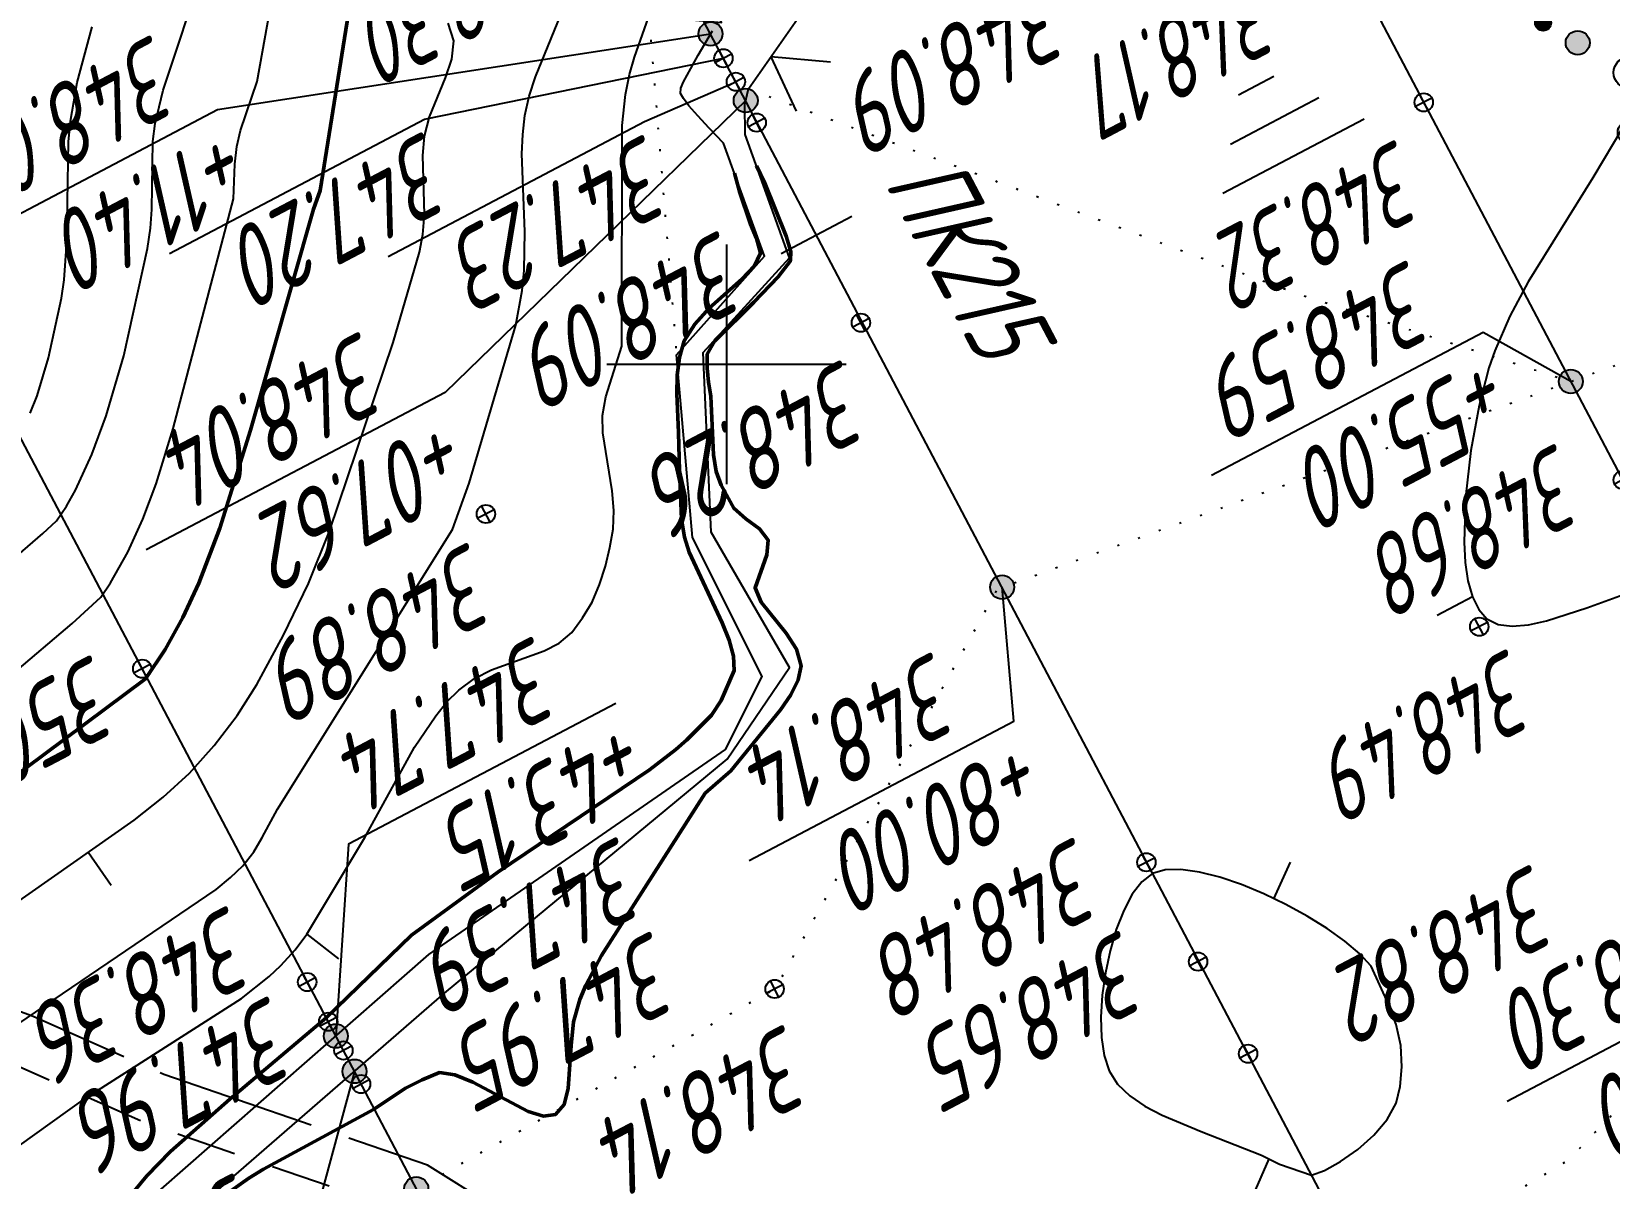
# Model space of a CAD drawing. Extents: x 1516777 to 1518423, y 2190420 to 2191479.
# Drawn here: x 1517165.2 to 1517244.2, y 2190959.2 to 2191016.7 of the extents above; entities that cross this region are included whole.
import ezdxf
from ezdxf.enums import TextEntityAlignment as Align

# ---------------------------------------------------------------- set-up
doc = ezdxf.new("R2010")
doc.units = 0
for name, pattern in [('ИИDash_30_20', [5, 3, -2]), ('ИИDash_80_20', [10, 8, -2]), ('ИИDot', [1, 0, -1])]:
    doc.linetypes.add(name, pattern=pattern)
for name, color, linetype, lineweight in [('ИИ_БОЛОТО_025', 3, 'Continuous', 25), ('ИИ_ГЕОСЕТКА_025', 3, 'Continuous', 25), ('ИИ_ГИДРОГРАФИЯ_025', 3, 'Continuous', 25), ('ИИ_ДОРОГА_025', 7, 'Continuous', 25), ('ИИ_КОНТУР_025', 7, 'ИИDot', 25), ('ИИ_ОТМЕТКА_025', 7, 'Continuous', 25), ('ИИ_ПИКЕТАЖ_025', 7, 'Continuous', 25), ('ИИ_РАЗМЕР_025', 7, 'Continuous', 25), ('ИИ_РЕЛЬЕФ_025', 34, 'Continuous', 25), ('ИИ_РЕЛЬЕФ_050', 34, 'Continuous', 50), ('ИИ_ТРАССА_ТРУБ_025', 7, 'Continuous', 25), ('ИИ_УГОДЬЯ_025', 7, 'Continuous', 25)]:
    doc.layers.add(name, color=color, linetype=linetype, lineweight=lineweight)
doc.styles.add('VNIPISIMPLEXCUR', font='simplex.shx', dxfattribs={"width": 0.8, "oblique": 15})
doc.dimstyles.new('ИИ-2000-м-dm$2', dxfattribs={"dimscale": 2, "dimtxt": 2.5, "dimasz": 2.5, "dimexe": 1.25, "dimexo": 0, "dimgap": 1, "dimtad": 2, "dimtoh": 1, "dimzin": 1, "dimdsep": 46, "dimtxsty": 'VNIPISIMPLEXCUR', "dimcen": 2.5, "dimaunit": 1, "dimazin": 0, "dimtfac": 1, "dimtmove": 1, "dimatfit": 2, "dimfxl": 1, "dimarcsym": 0})

# ---------------------------------------------------------------- blocks, each defined once
blk = doc.blocks.new('ИИ15001')
at = {"color": 0, "linetype": 'Continuous', "lineweight": 25}
blk.add_lwpolyline([(0, 1), (0, -1)], dxfattribs=at)
at = {"color": 0, "linetype": 'Continuous', "lineweight": 25, "style": 'VNIPISIMPLEXCUR', "oblique": 15, "width": 0.8}
blk.add_attdef('STATIONING', text='', height=2, dxfattribs=at).set_placement((0, 2), align=Align.CENTER)
at = {"color": 7, "linetype": 'Continuous', "lineweight": 25, "style": 'VNIPISIMPLEXCUR', "oblique": 15, "width": 0.8}
blk.add_attdef('HEIGHT', text='', height=2, dxfattribs=at).set_placement((0, -2), align=Align.TOP_CENTER)
blk = doc.blocks.new('PICKET')
at = {"color": 0, "linetype": 'Continuous', "lineweight": 25}
for p, q in [((-0.23, 0), (0.23, 0)), ((0, 0.23), (0, -0.23))]:
    blk.add_line(p, q, dxfattribs=at)
blk.add_circle((0, 0), 0.23, dxfattribs=at)
at = {"color": 0, "linetype": 'Continuous', "style": 'VNIPISIMPLEXCUR', "oblique": 15, "width": 0.8}
blk.add_attdef('OTMETKA', (1.25, 0.3), '', height=2, dxfattribs=at)
at = {"color": 8, "linetype": 'Continuous', "style": 'VNIPISIMPLEXCUR', "oblique": 15, "width": 0.8, "flags": 1}
blk.add_attdef('NOMER', (1.25, -2.7), '', height=2, dxfattribs=at)
blk = doc.blocks.new('ИИ15002')
at = {"linetype": 'Continuous', "lineweight": 25}
h = blk.add_hatch(color=0, dxfattribs=at)
edge = h.paths.add_edge_path()
edge.add_arc((0, 0), 0.3, 0, 360)
at = {"color": 0, "linetype": 'Continuous', "lineweight": 25}
blk.add_circle((0, 0), 0.3, dxfattribs=at)
at = {"color": 0, "linetype": 'Continuous', "style": 'VNIPISIMPLEXCUR', "oblique": 15, "width": 0.8}
blk.add_attdef('STATIONING', (1, 1.3), '', height=2, rotation=90, dxfattribs=at)
at = {"color": 7, "linetype": 'Continuous', "style": 'VNIPISIMPLEXCUR', "oblique": 15, "width": 0.8}
blk.add_attdef('HEIGHT', text='', height=2, dxfattribs=at).set_placement((0, -1.3), align=Align.TOP_CENTER)
blk = doc.blocks.new('ИИ05468')
at = {"color": 0, "linetype": 'Continuous', "lineweight": 25}
for points in [[(-2, 1), (2, 1)], [(-1.25, 0), (1.25, 0)], [(-0.5, -1), (0.5, -1)]]:
    blk.add_lwpolyline(points, dxfattribs=at)
blk = doc.blocks.new('ИИ053952')
at = {"linetype": 'Continuous', "lineweight": 25}
h = blk.add_hatch(color=0, dxfattribs=at)
edge = h.paths.add_edge_path()
edge.add_arc((-1.309, 2.13), 0.2, 0, 360)
h = blk.add_hatch(color=0, dxfattribs=at)
edge = h.paths.add_edge_path()
edge.add_arc((-0.785, 1.278), 0.3, 0, 360)
h = blk.add_hatch(color=0, dxfattribs=at)
edge = h.paths.add_edge_path()
edge.add_arc((1.499, 0.041), 0.3, 0, 360)
h = blk.add_hatch(color=0, dxfattribs=at)
edge = h.paths.add_edge_path()
edge.add_arc((2.499, 0.068), 0.2, 0, 360)
h = blk.add_hatch(color=0, dxfattribs=at)
edge = h.paths.add_edge_path()
edge.add_arc((-0.714, -1.319), 0.3, 0, 360)
h = blk.add_hatch(color=0, dxfattribs=at)
edge = h.paths.add_edge_path()
edge.add_arc((-1.19, -2.198), 0.2, 0, 360)
at = {"color": 0, "linetype": 'Continuous', "lineweight": 25}
for centre, radius in [((-1.309, 2.13), 0.2), ((-0.785, 1.278), 0.3), ((0, 0), 0.4), ((1.499, 0.041), 0.3), ((2.499, 0.068), 0.2), ((-0.714, -1.319), 0.3), ((-1.19, -2.198), 0.2)]:
    blk.add_circle(centre, radius, dxfattribs=at)
blk = doc.blocks.new('ИИ053296')
at = {"color": 0, "linetype": 'Continuous', "lineweight": 25}
blk.add_lwpolyline([(0, 0), (1, 0)], dxfattribs=at)
blk = doc.blocks.new('ИИ05012')
at = {"color": 0, "linetype": 'Continuous', "lineweight": 25, "flags": 128}
for points in [[(0, 3), (0, -3)], [(-3, 0), (3, 0)]]:
    blk.add_lwpolyline(points, dxfattribs=at)
blk = doc.blocks.new('*D37')
at = {"layer": 'Defpoints', "color": 0, "transparency": 16777216}
for p in [(1516997.989, 2191462.819), (1518374.713, 2191103.607), (1517445.628, 2190623.901), (1517459.226, 2190587.383), (1517312.459, 2190543.969)]:
    blk.add_point(p, dxfattribs=at)
at = {"layer": 'ИИ_РАЗМЕР_025', "color": 0, "lineweight": -2, "transparency": 16777216}
for p, q in [((1517451.907, 2190631.64), (1517459.402, 2190635.588)), ((1517448.197, 2190623.461), (1517451.907, 2190631.64))]:
    blk.add_line(p, q, dxfattribs=at)
blk.add_arc((1517445.242, 2190613.925), 9.984, 50.89386, 94.67139, dxfattribs=at)
at = {"layer": 'ИИ_РАЗМЕР_025', "color": 0, "transparency": 16777216}
for points in [[(1517444.615, 2190623.235), (1517444.243, 2190624.515), (1517440.588, 2190622.757)], [(1517452.055, 2190622.094), (1517451.024, 2190621.249), (1517454.075, 2190618.578)]]:
    blk.add_solid(points, dxfattribs=at)
at = {"layer": 'ИИ_РАЗМЕР_025', "color": 0, "transparency": 16777216, "insert": (1517457.495, 2190631.193), "char_height": 4, "attachment_point": 5, "rotation": 207.78205, "style": 'VNIPISIMPLEXCUR'}
blk.add_mtext('90%%d', dxfattribs=at)
blk = doc.blocks.new('*D41')
at = {"layer": 'Defpoints', "color": 0, "transparency": 16777216}
for p in [(1516997.989, 2191462.819), (1517637.12, 2190760.28), (1517426.977, 2190659.787), (1517400.06, 2190635.39), (1517459.226, 2190587.383)]:
    blk.add_point(p, dxfattribs=at)
at = {"layer": 'ИИ_РАЗМЕР_025', "color": 0, "lineweight": -2, "transparency": 16777216}
for p, q in [((1517435.445, 2190666.614), (1517442.939, 2190670.562)), ((1517429.663, 2190659.327), (1517435.445, 2190666.614))]:
    blk.add_line(p, q, dxfattribs=at)
blk.add_arc((1517426.573, 2190649.358), 10.437, 49.87738, 95.68737, dxfattribs=at)
at = {"layer": 'ИИ_РАЗМЕР_025', "color": 0, "transparency": 16777216}
for points in [[(1517425.731, 2190659.105), (1517425.347, 2190660.382), (1517421.709, 2190658.592)], [(1517433.819, 2190657.757), (1517432.78, 2190656.921), (1517435.807, 2190654.223)]]:
    blk.add_solid(points, dxfattribs=at)
at = {"layer": 'ИИ_РАЗМЕР_025', "color": 0, "transparency": 16777216, "insert": (1517441.033, 2190666.167), "char_height": 4, "attachment_point": 5, "rotation": 207.78205, "style": 'VNIPISIMPLEXCUR'}
blk.add_mtext('90%%d', dxfattribs=at)
blk = doc.blocks.new('*D60')
at = {"layer": 'Defpoints', "color": 0, "transparency": 16777216}
for p in [(1516865.23, 2191392.859), (1517280.222, 2190589.822), (1517301.19, 2190586.89), (1517251.66, 2190560.75), (1517312.459, 2190543.969)]:
    blk.add_point(p, dxfattribs=at)
at = {"layer": 'ИИ_РАЗМЕР_025', "color": 0, "lineweight": -2, "transparency": 16777216}
for p, q in [((1517270.29, 2190593.091), (1517259.155, 2190587.224)), ((1517278.662, 2190586.431), (1517270.29, 2190593.091))]:
    blk.add_line(p, q, dxfattribs=at)
blk.add_arc((1517292.315, 2190582.206), 14.291, 133.87156, 191.73384, dxfattribs=at)
at = {"layer": 'ИИ_РАЗМЕР_025', "color": 0, "transparency": 16777216}
for points in [[(1517282.02, 2190593.049), (1517282.8, 2190591.968), (1517285.653, 2190594.85)], [(1517278.949, 2190579.525), (1517277.695, 2190579.074), (1517279.676, 2190575.536)]]:
    blk.add_solid(points, dxfattribs=at)
at = {"layer": 'ИИ_РАЗМЕР_025', "color": 0, "transparency": 16777216, "insert": (1517265.856, 2190586.933), "char_height": 4, "attachment_point": 5, "rotation": 207.78205, "style": 'VNIPISIMPLEXCUR'}
blk.add_mtext("90°2'", dxfattribs=at)
blk = doc.blocks.new('ИИ052382')
at = {"color": 0, "linetype": 'Continuous', "lineweight": 25}
blk.add_lwpolyline([(1.299, 0.75), (0, 0), (1.299, -0.75)], dxfattribs=at)
at = {"color": 0, "linetype": 'Continuous', "style": 'VNIPISIMPLEXCUR', "oblique": 15, "width": 0.8}
for tag, p in [('WIDTH', (2, 0.7)), ('DEPTH', (2, -2.7))]:
    blk.add_attdef(tag, p, '', height=2, dxfattribs=at)

msp = doc.modelspace()

# ---------------------------------------------------------------- linework, layer by layer
at = {"layer": 'ИИ_ГИДРОГРАФИЯ_025', "elevation": -5.59}
msp.add_lwpolyline([(1517129.185, 2190905.315), (1517132.649, 2190916.757), (1517134.473, 2190921.468), (1517136.79, 2190929.468), (1517144.417, 2190929.126), (1517151.16, 2190936.14), (1517153.224, 2190938.904), (1517167.056, 2190945.844), (1517172.898, 2190957.218), (1517185.871, 2190968.495), (1517200.037, 2190980.215), (1517203.154, 2190984.803), (1517199.237, 2190991.596), (1517198.828, 2191000.599), (1517203.16, 2191005.33), (1517200.932, 2191011.508), (1517200.91, 2191013.01), (1517201.101, 2191013.8), (1517208.695, 2191024.672)], dxfattribs=at)
at = {"layer": 'ИИ_ГИДРОГРАФИЯ_025'}
msp.add_lwpolyline([(1517153.017, 2190939.281), (1517166.28, 2190946.663), (1517171.678, 2190958.682), (1517185.085, 2190970.425), (1517199.942, 2190980.694), (1517201.792, 2190984.361), (1517198.296, 2190991.317), (1517197.496, 2191000.467), (1517201.91, 2191005.41), (1517199.85, 2191011.08), (1517199.132, 2191011.838), (1517198.559, 2191012.44), (1517198.12, 2191012.953), (1517197.845, 2191013.309), (1517197.7, 2191013.57), (1517197.709, 2191013.84), (1517197.842, 2191014.157), (1517198.587, 2191015.492), (1517199.29, 2191016.71)], dxfattribs=at)
at = {"layer": 'ИИ_ДОРОГА_025', "linetype": 'ИИDash_80_20', "flags": 128}
msp.add_lwpolyline([(1517370.354, 2190906.745), (1517361.061, 2190903.069), (1517349.478, 2190899.983), (1517336.218, 2190896.895), (1517328.505, 2190896.125), (1517315.477, 2190894.578), (1517307.716, 2190894.705), (1517302.335, 2190895.33), (1517295.956, 2190897.455), (1517278.892, 2190906.756), (1517251.698, 2190919.154), (1517237.145, 2190927.329), (1517223.871, 2190935.987), (1517206.878, 2190946.488), (1517194.206, 2190954.15), (1517185.026, 2190959.877), (1517171.817, 2190964.417), (1517165.277, 2190967.329), (1517158.519, 2190969.795), (1517143.95, 2190975.605), (1517127.066, 2190984.13), (1517108.829, 2190995.629), (1517101.676, 2190999.885), (1517097.447, 2191002.553), (1517088.192, 2191007.223), (1517063.65, 2191018.345), (1517037.939, 2191026.75), (1517027.528, 2191029.886), (1517020.661, 2191032.604), (1517015.912, 2191034.725), (1517007.626, 2191039.899), (1517001.134, 2191043.047), (1516998.754, 2191044.202), (1516986.797, 2191050.305), (1516975.191, 2191055.416)], dxfattribs=at)
at = {"layer": 'ИИ_ДОРОГА_025', "linetype": 'ИИDash_30_20', "flags": 128}
msp.add_lwpolyline([(1517371.311, 2190904.327), (1517361.877, 2190900.596), (1517350.108, 2190897.46), (1517336.644, 2190894.325), (1517328.788, 2190893.54), (1517315.61, 2190891.976), (1517307.544, 2190892.108), (1517301.768, 2190892.779), (1517294.915, 2190895.062), (1517277.729, 2190904.429), (1517250.52, 2190916.833), (1517235.796, 2190925.104), (1517222.477, 2190933.792), (1517205.522, 2190944.27), (1517192.845, 2190951.935), (1517183.901, 2190957.514), (1517170.864, 2190961.996), (1517164.301, 2190964.917), (1517157.592, 2190967.366), (1517142.881, 2190973.232), (1517125.784, 2190981.865), (1517107.471, 2190993.412), (1517100.317, 2190997.668), (1517096.165, 2191000.288), (1517087.069, 2191004.877), (1517062.707, 2191015.918), (1517037.16, 2191024.269), (1517026.674, 2191027.429), (1517019.652, 2191030.208), (1517014.687, 2191032.424), (1517006.367, 2191037.62), (1517000, 2191040.708), (1516997.595, 2191041.874), (1516985.681, 2191047.956), (1516977.14, 2191051.717)], dxfattribs=at)
at = {"layer": 'ИИ_КОНТУР_025', "flags": 128}
msp.add_lwpolyline([(1517271.493, 2191093.806), (1517242.981, 2191110.002), (1517217.593, 2191110.821), (1517214.271, 2191075.209), (1517197.782, 2191063.954), (1517195.63, 2191023.36), (1517197.496, 2191000.467)], dxfattribs=at)
for points, elevation in [([(1517201.101, 2191013.8), (1517228.538, 2191003.56), (1517242.284, 2190999.142)], -4.006), ([(1517185.761, 2190959.419), (1517202.456, 2190968.723), (1517213.58, 2190988.75), (1517251.807, 2191002.59), (1517265.712, 2191007.205), (1517276.779, 2191007.454), (1517277.126, 2191007.047), (1517276.7, 2191006.223), (1517268.657, 2190997.818), (1517257.728, 2190992.819), (1517255.711, 2190986.044)], -354.944), ([(1517217.08, 2190940.184), (1517232.07, 2190954.06), (1517242.15, 2190960.12), (1517248.992, 2190967.214), (1517252.513, 2190980.152), (1517255.711, 2190986.044)], -3.683)]:
    msp.add_lwpolyline(points, dxfattribs=dict(at, elevation=elevation))
at = {"layer": 'ИИ_ОТМЕТКА_025'}
for points in [[(1517172.101, 2191005.544), (1517184.88, 2191012.276), (1517199.847, 2191015.331)], [(1517183.056, 2191005.394), (1517195.895, 2191012.159), (1517200.468, 2191014.153)]]:
    msp.add_lwpolyline(points, dxfattribs=at)
at = {"layer": 'ИИ_ПИКЕТАЖ_025', "color": 4}
for points in [[(1517161.696, 2191006.021), (1517174.506, 2191012.77), (1517199.202, 2191016.557)], [(1517201.131, 2190975.14), (1517214.397, 2190982.129), (1517213.803, 2190988.831)], [(1517194.457, 2190983.01), (1517181.067, 2190975.956), (1517180.431, 2190966.348)]]:
    msp.add_lwpolyline(points, dxfattribs=at)
for points, elevation in [([(1517200.96, 2191013.217), (1517185.911, 2190998.585), (1517170.94, 2190990.698)], 348.04), ([(1517255.592, 2190973.884), (1517252.008, 2190969.869), (1517239.105, 2190963.071)], 348.3), ([(1517181.364, 2190964.577), (1517179.086, 2190956.125), (1517165.511, 2190948.973)], 347.74)]:
    msp.add_lwpolyline(points, dxfattribs=dict(at, elevation=elevation))
at = {"layer": 'ИИ_ПИКЕТАЖ_025', "color": 34, "elevation": 348.59}
msp.add_lwpolyline([(1517242.284, 2190999.142), (1517237.889, 2191001.592), (1517224.295, 2190994.431)], dxfattribs=at)
at = {"layer": 'ИИ_РЕЛЬЕФ_025'}
for points, elevation in [([(1517164.243, 2190984.478), (1517167.225, 2190987.011), (1517168.657, 2190988.341), (1517169.143, 2190989.056), (1517170.016, 2190990.59), (1517170.773, 2190992.247), (1517171.432, 2190994.004), (1517172.284, 2190996.785), (1517175.316, 2191008.298), (1517175.372, 2191010.028), (1517175.476, 2191010.917), (1517175.666, 2191011.709), (1517176.488, 2191014.167), (1517179.221, 2191029.326)], 350.5), ([(1517163.602, 2190989.662), (1517165.755, 2190991.515), (1517166.446, 2190992.161), (1517166.936, 2190992.897), (1517167.394, 2190993.702), (1517168.22, 2190995.48), (1517168.935, 2190997.411), (1517169.815, 2191000.416), (1517171.003, 2191005.806), (1517171.156, 2191006.818), (1517171.222, 2191007.748), (1517171.264, 2191011.161), (1517171.385, 2191012.062), (1517171.781, 2191013.741), (1517173.803, 2191019.826)], 351), ([(1517163.708, 2190960.225), (1517167.891, 2190963.236), (1517175.71, 2190968.234), (1517177.094, 2190969.329), (1517177.681, 2190969.872), (1517178.398, 2190970.662), (1517178.981, 2190971.445), (1517181.883, 2190976.301), (1517184.373, 2190980.814), (1517185.437, 2190982.394), (1517186, 2190983.082), (1517186.589, 2190983.682), (1517187.372, 2190984.26), (1517188.232, 2190984.689), (1517190.864, 2190985.644), (1517191.623, 2190986.037), (1517192.254, 2190986.559), (1517192.793, 2190987.29), (1517193.268, 2190988.09), (1517193.64, 2190988.968), (1517193.933, 2190989.887), (1517194.155, 2190990.817), (1517194.315, 2190991.733), (1517194.358, 2190992.674), (1517194.265, 2190993.655), (1517193.801, 2190996.565), (1517193.795, 2190997.434), (1517193.948, 2190998.368), (1517194.75, 2191000.903), (1517194.776, 2191011.967), (1517194.938, 2191013.515), (1517195.14, 2191014.525), (1517195.393, 2191015.385), (1517196.81, 2191019.421)], 348.5), ([(1517163.143, 2190966.023), (1517174.44, 2190973.696), (1517175.164, 2190974.281), (1517175.771, 2190974.866), (1517176.331, 2190975.581), (1517176.751, 2190976.294), (1517177.504, 2190977.719), (1517186.281, 2190991.727), (1517187.111, 2190994.048), (1517189.446, 2191001.967), (1517189.772, 2191003.704), (1517189.873, 2191004.692), (1517189.892, 2191006.658), (1517189.751, 2191010.55), (1517189.8, 2191011.512), (1517189.902, 2191012.472), (1517190.116, 2191013.438), (1517190.43, 2191014.407), (1517191.996, 2191018.243)], 349), ([(1517156.952, 2190967.781), (1517170.338, 2190977.154), (1517171.788, 2190978.316), (1517173.102, 2190979.521), (1517174.343, 2190980.894), (1517175.489, 2190982.405), (1517176.483, 2190983.956), (1517177.82, 2190986.425), (1517179.071, 2190989.025), (1517180.122, 2190991.636), (1517183.3, 2191001.085), (1517184.629, 2191005.612), (1517184.793, 2191006.506), (1517184.868, 2191007.503), (1517184.783, 2191010.458), (1517184.866, 2191011.428), (1517185.124, 2191012.406), (1517185.921, 2191014.351), (1517186.236, 2191015.294), (1517186.344, 2191016.201), (1517186.059, 2191017.088)], 349.5), ([(1517165.12, 2190997.544), (1517165.473, 2190998.423), (1517166.045, 2191000.318), (1517166.691, 2191003.314), (1517166.833, 2191004.231), (1517166.961, 2191006.131), (1517167.046, 2191011.148), (1517167.14, 2191012.177), (1517167.48, 2191014.116), (1517168.225, 2191016.905)], 351.5), ([(1517245.464, 2191012.808), (1517243.388, 2191009.341), (1517240.154, 2191004.136), (1517239.237, 2191002.406), (1517238.482, 2191000.682), (1517238.18, 2190999.823), (1517237.698, 2190997.935), (1517237.284, 2190995.679), (1517237.008, 2190993.329), (1517236.936, 2190991.085), (1517236.997, 2190990.065), (1517237.134, 2190989.146), (1517237.356, 2190988.354), (1517237.67, 2190987.713), (1517238.085, 2190987.249), (1517238.645, 2190986.972), (1517239.344, 2190986.882), (1517240.16, 2190986.948), (1517241.071, 2190987.141), (1517243.093, 2190987.792), (1517247.311, 2190989.328)], 348.5)]:
    msp.add_lwpolyline(points, dxfattribs=dict(at, elevation=elevation))
at = {"layer": 'ИИ_РЕЛЬЕФ_025', "elevation": 348.5}
msp.add_lwpolyline([(1517233.533, 2190962.975), (1517233.742, 2190963.825), (1517233.821, 2190964.805), (1517233.77, 2190965.864), (1517233.54, 2190966.927), (1517233.149, 2190967.951), (1517232.283, 2190969.855), (1517231.711, 2190970.462), (1517230.964, 2190971.093), (1517230.076, 2190971.729), (1517229.081, 2190972.35), (1517228.013, 2190972.937), (1517226.906, 2190973.472), (1517225.793, 2190973.934), (1517224.708, 2190974.305), (1517223.686, 2190974.564), (1517222.759, 2190974.694), (1517221.962, 2190974.674), (1517221.329, 2190974.486), (1517220.805, 2190974.079), (1517220.323, 2190973.446), (1517219.892, 2190972.632), (1517219.519, 2190971.676), (1517219.211, 2190970.623), (1517218.976, 2190969.514), (1517218.821, 2190968.391), (1517218.755, 2190967.297), (1517218.784, 2190966.273), (1517218.917, 2190965.363), (1517219.161, 2190964.608), (1517219.587, 2190963.939), (1517220.193, 2190963.354), (1517220.946, 2190962.839), (1517221.816, 2190962.378), (1517223.777, 2190961.562), (1517226.799, 2190960.374), (1517227.7, 2190959.929), (1517229.293, 2190959.38), (1517229.95, 2190959.618), (1517230.754, 2190960.063), (1517231.611, 2190960.668), (1517232.424, 2190961.386), (1517233.092, 2190962.173)], close=True, dxfattribs=at)
at = {"layer": 'ИИ_РЕЛЬЕФ_050'}
for points, elevation in [([(1517155.772, 2190972.962), (1517170.906, 2190984.24), (1517171.886, 2190985.711), (1517172.768, 2190987.313), (1517173.565, 2190989.03), (1517174.628, 2190991.782), (1517176.153, 2190996.698), (1517179.322, 2191007.765), (1517179.651, 2191008.715), (1517182.982, 2191029.636)], 350), ([(1517170.329, 2190958.58), (1517170.966, 2190959.341), (1517172.147, 2190960.554), (1517175.116, 2190963.185), (1517179.949, 2190967.262), (1517184.23, 2190971.401), (1517188.55, 2190974.556), (1517196.15, 2190979.689), (1517197.466, 2190980.708), (1517198.017, 2190981.184), (1517199.247, 2190982.423), (1517199.724, 2190983.161), (1517200.391, 2190984.657), (1517200.35, 2190985.371), (1517200.131, 2190986.179), (1517199.785, 2190987.052), (1517198.127, 2190990.593), (1517197.894, 2190991.341), (1517197.748, 2190992.245), (1517197.647, 2190994.659), (1517197.6, 2190996.577), (1517197.506, 2190998.517), (1517197.528, 2190999.454), (1517197.642, 2191000.345), (1517197.881, 2191001.175), (1517198.405, 2191002.014), (1517199.131, 2191002.814), (1517200.771, 2191004.261), (1517201.395, 2191004.929), (1517201.708, 2191005.566), (1517201.507, 2191006.306), (1517201.208, 2191007.026), (1517200.658, 2191008.65), (1517200.399, 2191009.568)], 348), ([(1517201.497, 2191009.942), (1517201.911, 2191009.078), (1517202.988, 2191006.423), (1517203.222, 2191005.643), (1517203.201, 2191005.18), (1517202.583, 2191004.385), (1517201.365, 2191003.107), (1517199.414, 2191001.17), (1517199.034, 2191000.513), (1517199.035, 2190999.81), (1517199.095, 2190999.106), (1517199.216, 2190998.398), (1517199.346, 2190995.461), (1517199.488, 2190994.621), (1517199.735, 2190993.948), (1517200.362, 2190992.785), (1517200.964, 2190992.25), (1517201.656, 2190991.76), (1517202.089, 2190991.189), (1517202.024, 2190990.456), (1517201.434, 2190988.8), (1517201.738, 2190988.079), (1517202.986, 2190986.535), (1517203.513, 2190985.724), (1517203.733, 2190984.9), (1517203.585, 2190984.185), (1517203.221, 2190983.447), (1517202.7, 2190982.692), (1517200.222, 2190979.631), (1517198.935, 2190978.509), (1517193.733, 2190970.388), (1517192.956, 2190968.889), (1517192.649, 2190968.177), (1517192.344, 2190967.055), (1517192.212, 2190965.878), (1517192.072, 2190963.72), (1517191.867, 2190962.917), (1517191.441, 2190962.418), (1517190.838, 2190962.336), (1517190.065, 2190962.571), (1517187.29, 2190964.041), (1517186.401, 2190964.404), (1517185.624, 2190964.513), (1517184.758, 2190964.16), (1517183.919, 2190963.734), (1517182.317, 2190962.669), (1517176.815, 2190959.682), (1517176.074, 2190959.218), (1517174.634, 2190958.204)], 348)]:
    msp.add_lwpolyline(points, dxfattribs=dict(at, elevation=elevation))
at = {"layer": 'ИИ_ТРАССА_ТРУБ_025', "color": 34}
msp.add_lwpolyline([(1517460.164, 2190499.797), (1517423.844, 2190568.744), (1517459.226, 2190587.383), (1516997.989, 2191462.819)], dxfattribs=at)
at = {"layer": 'ИИ_ТРАССА_ТРУБ_025', "color": 4}
for points in [[(1518356.054, 2191139.03), (1518326.78, 2191123.61), (1518126.36, 2191018.02), (1517878.75, 2190887.57), (1517637.12, 2190760.28), (1517400.06, 2190635.39), (1517285.1, 2190853.45), (1517160.06, 2191090.88), (1517083.07, 2191237.03), (1516971.455, 2191448.836)], [(1517433.622, 2190485.815), (1517383.3, 2190581.34), (1516936.033, 2191430.17)]]:
    msp.add_lwpolyline(points, dxfattribs=at)

# ---------------------------------------------------------------- block references
at = {"layer": 'ИИ_БОЛОТО_025', "xscale": 2, "yscale": 2, "zscale": 2, "rotation": 207.7819444444445}
msp.add_blockref('ИИ05468', (1517227.457, 2191012.184), dxfattribs=at)
at = {"layer": 'ИИ_ГЕОСЕТКА_025', "xscale": 2, "yscale": 2, "zscale": 2}
msp.add_blockref('ИИ05012', (1517200, 2191000), dxfattribs=at)
at = {"layer": 'ИИ_ГИДРОГРАФИЯ_025', "color": 7}
ref = msp.add_blockref('ИИ052382', (1517199.747, 2191017.129), dxfattribs=dict(at, xscale=2, yscale=2, zscale=2, rotation=145.0690248959345))
ref.add_attrib('WIDTH', '3.0', (1517205.307, 2191027.995), dxfattribs={"layer": '0', "color": 0, "linetype": 'Continuous', "height": 4, "rotation": 207.78194, "style": 'VNIPISIMPLEXCUR', "oblique": 15, "width": 0.8})
ref.add_attrib('DEPTH', '0.8', (1517203.09, 2191033.505), dxfattribs={"layer": '0', "color": 0, "linetype": 'Continuous', "height": 4, "rotation": 207.78194, "style": 'VNIPISIMPLEXCUR', "oblique": 15, "width": 0.8})
at = {"layer": 'ИИ_ГИДРОГРАФИЯ_025', "color": 7, "xscale": 2, "yscale": 2, "zscale": 2, "rotation": 325.0690248959345}
msp.add_blockref('ИИ052382', (1517202.22, 2191015.402), dxfattribs=at)
at = {"layer": 'ИИ_ОТМЕТКА_025'}
ref = msp.add_blockref('PICKET', (1517198.533, 2191017.826, 348.3), dxfattribs=dict(at, xscale=2, yscale=2, zscale=2, rotation=207.7819444444445))
ref.add_attrib('OTMETKA', '348.30', (1517190.839, 2191022.712, 348.3), dxfattribs={"layer": '0', "color": 0, "linetype": 'Continuous', "height": 4, "rotation": 207.78194, "style": 'VNIPISIMPLEXCUR', "oblique": 15, "width": 0.65})
ref = msp.add_blockref('PICKET', (1517201.51, 2191012.11, 348.09), dxfattribs=dict(at, xscale=2, yscale=2, zscale=2, rotation=207.7819444444445))
ref.add_attrib('OTMETKA', '348.09', (1517215.971, 2191019.583, -355.87), dxfattribs={"layer": '0', "color": 0, "linetype": 'Continuous', "height": 4, "rotation": 207.78194, "style": 'VNIPISIMPLEXCUR', "oblique": 15, "width": 0.7})
ref = msp.add_blockref('PICKET', (1517199.847, 2191015.331, 347.2), dxfattribs=dict(at, xscale=2, yscale=2, zscale=2, rotation=207.7819444444445))
ref.add_attrib('OTMETKA', '347.20', (1517184.967, 2191011.79, 347.2), dxfattribs={"layer": '0', "color": 0, "linetype": 'Continuous', "height": 4, "rotation": 207.78194, "style": 'VNIPISIMPLEXCUR', "oblique": 15, "width": 0.7})
ref = msp.add_blockref('PICKET', (1517200.468, 2191014.153, 347.23), dxfattribs=dict(at, xscale=2, yscale=2, zscale=2, rotation=207.7819444444445))
ref.add_attrib('OTMETKA', '347.23', (1517196.029, 2191011.652, 347.23), dxfattribs={"layer": '0', "color": 0, "linetype": 'Continuous', "height": 4, "rotation": 207.78194, "style": 'VNIPISIMPLEXCUR', "oblique": 15, "width": 0.7})
ref = msp.add_blockref('PICKET', (1517234.919, 2191013.122, 348.32), dxfattribs=dict(at, xscale=2, yscale=2, zscale=2, rotation=207.7819444444445))
ref.add_attrib('OTMETKA', '348.32', (1517233.667, 2191011.382, 348.32), dxfattribs={"layer": '0', "color": 0, "linetype": 'Continuous', "height": 4, "rotation": 207.78194, "style": 'VNIPISIMPLEXCUR', "oblique": 15, "width": 0.65})
ref = msp.add_blockref('PICKET', (1517206.73, 2191002.08, 348.26), dxfattribs=dict(at, xscale=2, yscale=2, zscale=2, rotation=207.7819444444445))
ref.add_attrib('OTMETKA', '348.26', (1517205.925, 2191000.363, -355.7), dxfattribs={"layer": '0', "color": 0, "linetype": 'Continuous', "height": 4, "rotation": 207.78194, "style": 'VNIPISIMPLEXCUR', "oblique": 15, "width": 0.7})
ref = msp.add_blockref('PICKET', (1517244.884, 2190994.208, 348.68), dxfattribs=dict(at, xscale=2, yscale=2, zscale=2, rotation=207.7819444444445))
ref.add_attrib('OTMETKA', '348.68', (1517241.683, 2190996.162, 348.68), dxfattribs={"layer": '0', "color": 0, "linetype": 'Continuous', "height": 4, "rotation": 207.78194, "style": 'VNIPISIMPLEXCUR', "oblique": 15, "width": 0.65})
ref = msp.add_blockref('PICKET', (1517187.95, 2190992.5, 348.89), dxfattribs=dict(at, xscale=2, yscale=2, zscale=2, rotation=207.7819444444445))
ref.add_attrib('OTMETKA', '348.89', (1517187.232, 2190991.217, 348.89), dxfattribs={"layer": '0', "color": 0, "linetype": 'Continuous', "height": 4, "rotation": 207.78194, "style": 'VNIPISIMPLEXCUR', "oblique": 15, "width": 0.7})
ref = msp.add_blockref('PICKET', (1517237.699, 2190986.854, 348.49), dxfattribs=dict(at, xscale=2, yscale=2, zscale=2, rotation=207.7819444444445))
ref.add_attrib('OTMETKA', '348.49', (1517239.263, 2190985.874, 348.49), dxfattribs={"layer": '0', "color": 0, "linetype": 'Continuous', "height": 4, "rotation": 207.78194, "style": 'VNIPISIMPLEXCUR', "oblique": 15, "width": 0.65})
ref = msp.add_blockref('PICKET', (1517170.735, 2190984.75, 350.03), dxfattribs=dict(at, xscale=2, yscale=2, zscale=2, rotation=207.7819444444445))
ref.add_attrib('OTMETKA', '350.03', (1517168.354, 2190985.582, 350.03), dxfattribs={"layer": '0', "color": 0, "linetype": 'Continuous', "height": 4, "rotation": 207.78194, "style": 'VNIPISIMPLEXCUR', "oblique": 15, "width": 0.7})
ref = msp.add_blockref('PICKET', (1517180.814, 2190965.622, 347.39), dxfattribs=dict(at, xscale=2, yscale=2, zscale=2, rotation=207.7819444444445))
ref.add_attrib('OTMETKA', '347.39', (1517194.708, 2190976.469, 347.39), dxfattribs={"layer": '0', "color": 0, "linetype": 'Continuous', "height": 4, "rotation": 207.78194, "style": 'VNIPISIMPLEXCUR', "oblique": 15, "width": 0.7})
ref = msp.add_blockref('PICKET', (1517221.03, 2190975.05, 348.48), dxfattribs=dict(at, xscale=2, yscale=2, zscale=2, rotation=207.7819444444445))
ref.add_attrib('OTMETKA', '348.48', (1517217.575, 2190976.443, -355.48), dxfattribs={"layer": '0', "color": 0, "linetype": 'Continuous', "height": 4, "rotation": 207.78194, "style": 'VNIPISIMPLEXCUR', "oblique": 15, "width": 0.7})
ref = msp.add_blockref('PICKET', (1517226.12, 2190965.46, 348.82), dxfattribs=dict(at, xscale=2, yscale=2, zscale=2, rotation=207.7819444444445))
ref.add_attrib('OTMETKA', '348.82', (1517240.45, 2190975.079, -355.14), dxfattribs={"layer": '0', "color": 0, "linetype": 'Continuous', "height": 4, "rotation": 207.78194, "style": 'VNIPISIMPLEXCUR', "oblique": 15, "width": 0.7})
ref = msp.add_blockref('PICKET', (1517178.998, 2190969.049, 348.36), dxfattribs=dict(at, xscale=2, yscale=2, zscale=2, rotation=207.7819444444445))
ref.add_attrib('OTMETKA', '348.36', (1517175.175, 2190973.017, 348.36), dxfattribs={"layer": '0', "color": 0, "linetype": 'Continuous', "height": 4, "rotation": 207.78194, "style": 'VNIPISIMPLEXCUR', "oblique": 15, "width": 0.7})
ref = msp.add_blockref('PICKET', (1517181.7, 2190963.94, 347.95), dxfattribs=dict(at, xscale=2, yscale=2, zscale=2, rotation=207.7819444444445))
ref.add_attrib('OTMETKA', '347.95', (1517196.393, 2190971.739, 347.95), dxfattribs={"layer": '0', "color": 0, "linetype": 'Continuous', "height": 4, "rotation": 207.78194, "style": 'VNIPISIMPLEXCUR', "oblique": 15, "width": 0.7})
ref = msp.add_blockref('PICKET', (1517223.616, 2190970.076, 348.65), dxfattribs=dict(at, xscale=2, yscale=2, zscale=2, rotation=207.7819444444445))
ref.add_attrib('OTMETKA', '348.65', (1517219.862, 2190971.778, 348.65), dxfattribs={"layer": '0', "color": 0, "linetype": 'Continuous', "height": 4, "rotation": 207.78194, "style": 'VNIPISIMPLEXCUR', "oblique": 15, "width": 0.7})
ref = msp.add_blockref('PICKET', (1517202.41, 2190968.704, 348.14), dxfattribs=dict(at, xscale=2, yscale=2, zscale=2, rotation=207.7819444444445))
ref.add_attrib('OTMETKA', '348.14', (1517203.042, 2190967.061, 348.14), dxfattribs={"layer": '0', "color": 0, "linetype": 'Continuous', "height": 4, "rotation": 207.78194, "style": 'VNIPISIMPLEXCUR', "oblique": 15, "width": 0.7})
ref = msp.add_blockref('PICKET', (1517180.054, 2190967.063, 347.96), dxfattribs=dict(at, xscale=2, yscale=2, zscale=2, rotation=207.7819444444445))
ref.add_attrib('OTMETKA', '347.96', (1517177.236, 2190968.49, 347.96), dxfattribs={"layer": '0', "color": 0, "linetype": 'Continuous', "height": 4, "rotation": 207.78194, "style": 'VNIPISIMPLEXCUR', "oblique": 15, "width": 0.7})
at = {"layer": 'ИИ_ПИКЕТАЖ_025', "color": 34}
ref = msp.add_blockref('ИИ15001', (1517230.027, 2191022.408, 348.17), dxfattribs=dict(at, xscale=2, yscale=2, zscale=2, rotation=297.7831999999999))
ref.add_attrib('STATIONING', 'ПК14', dxfattribs={"layer": '0', "color": 0, "linetype": 'Continuous', "lineweight": 25, "height": 4, "rotation": 297.7832, "style": 'VNIPISIMPLEXCUR', "oblique": 15, "width": 0.7}).set_placement((1517234.423, 2191021.546), align=Align.CENTER)
ref.add_attrib('HEIGHT', '348.17', dxfattribs={"layer": '0', "color": 7, "linetype": 'Continuous', "lineweight": 25, "height": 4, "rotation": 207.78194, "style": 'VNIPISIMPLEXCUR', "oblique": 15, "width": 0.65}).set_placement((1517223.943, 2191013.918), align=Align.TOP_CENTER)
at = {"layer": 'ИИ_ПИКЕТАЖ_025', "color": 4}
ref = msp.add_blockref('ИИ15002', (1517199.202, 2191016.557, 348.04), dxfattribs=dict(at, xscale=2, yscale=2, zscale=2, rotation=117.7730593759345))
ref.add_attrib('STATIONING', '+11.40', (1517175.1, 2191012.035, 348.08), dxfattribs={"layer": '0', "color": 0, "linetype": 'Continuous', "height": 4, "rotation": 207.78194, "style": 'VNIPISIMPLEXCUR', "oblique": 15, "width": 0.7})
ref.add_attrib('HEIGHT', '348.04', dxfattribs={"layer": '0', "color": 7, "linetype": 'Continuous', "height": 4, "rotation": 207.78194, "style": 'VNIPISIMPLEXCUR', "oblique": 15, "width": 0.7}).set_placement((1517168.134, 2191010.417, 348.08), align=Align.TOP_CENTER)
ref = msp.add_blockref('ИИ15002', (1517200.96, 2191013.217, 348.04), dxfattribs=dict(at, xscale=2, yscale=2, zscale=2, rotation=117.7730593759345))
ref.add_attrib('STATIONING', '+07.62', (1517186.063, 2190997.543, 348.06), dxfattribs={"layer": '0', "color": 0, "linetype": 'Continuous', "height": 4, "rotation": 207.78194, "style": 'VNIPISIMPLEXCUR', "oblique": 15, "width": 0.7})
ref.add_attrib('HEIGHT', '348.04', dxfattribs={"layer": '0', "color": 7, "linetype": 'Continuous', "height": 4, "rotation": 207.78194, "style": 'VNIPISIMPLEXCUR', "oblique": 15, "width": 0.7}).set_placement((1517178.573, 2190995.558, 348.06), align=Align.TOP_CENTER)
ref = msp.add_blockref('ИИ15001', (1517204.512, 2191006.474, 348.09), dxfattribs=dict(at, xscale=2, yscale=2, zscale=2, rotation=297.7730999999999))
ref.add_attrib('STATIONING', 'ПК215', dxfattribs={"layer": '0', "color": 0, "linetype": 'Continuous', "lineweight": 25, "height": 4, "rotation": 297.7731, "style": 'VNIPISIMPLEXCUR', "oblique": 15, "width": 0.7}).set_placement((1517210.291, 2191004.499), align=Align.CENTER)
ref.add_attrib('HEIGHT', '348.09', dxfattribs={"layer": '0', "color": 7, "linetype": 'Continuous', "lineweight": 25, "height": 4, "rotation": 207.78194, "style": 'VNIPISIMPLEXCUR', "oblique": 15, "width": 0.7}).set_placement((1517196.561, 2191000.626), align=Align.TOP_CENTER)
at = {"layer": 'ИИ_ПИКЕТАЖ_025', "color": 34}
ref = msp.add_blockref('ИИ15002', (1517242.284, 2190999.142, 348.59), dxfattribs=dict(at, xscale=2, yscale=2, zscale=2, rotation=117.7730593759345))
ref.add_attrib('STATIONING', '+55.00', (1517238.272, 2191000.626, 0.37), dxfattribs={"layer": '0', "color": 0, "linetype": 'Continuous', "height": 4, "rotation": 207.78194, "style": 'VNIPISIMPLEXCUR', "oblique": 15, "width": 0.7})
ref.add_attrib('HEIGHT', '348.59', dxfattribs={"layer": '0', "color": 7, "linetype": 'Continuous', "height": 4, "rotation": 207.78194, "style": 'VNIPISIMPLEXCUR', "oblique": 15, "width": 0.7}).set_placement((1517231.004, 2190999.118, 0.37), align=Align.TOP_CENTER)
at = {"layer": 'ИИ_ПИКЕТАЖ_025', "color": 4}
ref = msp.add_blockref('ИИ15002', (1517213.803, 2190988.831, 348.14), dxfattribs=dict(at, xscale=2, yscale=2, zscale=2, rotation=117.7730593759345))
ref.add_attrib('STATIONING', '+80.00', (1517214.948, 2190981.412), dxfattribs={"layer": '0', "color": 0, "linetype": 'Continuous', "height": 4, "rotation": 207.78194, "style": 'VNIPISIMPLEXCUR', "oblique": 15, "width": 0.7})
ref.add_attrib('HEIGHT', '348.14', dxfattribs={"layer": '0', "color": 7, "linetype": 'Continuous', "height": 4, "rotation": 207.78194, "style": 'VNIPISIMPLEXCUR', "oblique": 15, "width": 0.7}).set_placement((1517207.48, 2190979.629), align=Align.TOP_CENTER)
ref = msp.add_blockref('ИИ15002', (1517180.431, 2190966.348, 347.74), dxfattribs=dict(at, xscale=2, yscale=2, zscale=2, rotation=117.7857048359345))
ref.add_attrib('STATIONING', '+43.15', (1517195.047, 2190982.426, 347.74), dxfattribs={"layer": '0', "color": 0, "linetype": 'Continuous', "height": 4, "rotation": 207.78194, "style": 'VNIPISIMPLEXCUR', "oblique": 15, "width": 0.7})
ref.add_attrib('HEIGHT', '347.74', dxfattribs={"layer": '0', "color": 7, "linetype": 'Continuous', "height": 4, "rotation": 207.78194, "style": 'VNIPISIMPLEXCUR', "oblique": 15, "width": 0.7}).set_placement((1517187.3, 2190980.324, 347.74), align=Align.TOP_CENTER)
ref = msp.add_blockref('ИИ15002', (1517255.592, 2190973.884, 348.3), dxfattribs=dict(at, xscale=2, yscale=2, zscale=2, rotation=117.7730593759345))
ref.add_attrib('STATIONING', '+55.00', (1517253.108, 2190969.174, 0.08), dxfattribs={"layer": '0', "color": 0, "linetype": 'Continuous', "height": 4, "rotation": 207.78194, "style": 'VNIPISIMPLEXCUR', "oblique": 15, "width": 0.7})
ref.add_attrib('HEIGHT', '348.30', dxfattribs={"layer": '0', "color": 7, "linetype": 'Continuous', "height": 4, "rotation": 207.78194, "style": 'VNIPISIMPLEXCUR', "oblique": 15, "width": 0.7}).set_placement((1517245.589, 2190967.417, 0.08), align=Align.TOP_CENTER)
ref = msp.add_blockref('ИИ15002', (1517181.364, 2190964.577, 347.74), dxfattribs=dict(at, xscale=2, yscale=2, zscale=2, rotation=117.7857048359345))
ref.add_attrib('STATIONING', '+41.15', (1517179.101, 2190955.433, 347.74), dxfattribs={"layer": '0', "color": 0, "linetype": 'Continuous', "height": 4, "rotation": 207.78194, "style": 'VNIPISIMPLEXCUR', "oblique": 15, "width": 0.7})
ref.add_attrib('HEIGHT', '347.74', dxfattribs={"layer": '0', "color": 7, "linetype": 'Continuous', "height": 4, "rotation": 207.78194, "style": 'VNIPISIMPLEXCUR', "oblique": 15, "width": 0.7}).set_placement((1517172.324, 2190953.435, 347.74), align=Align.TOP_CENTER)
ref = msp.add_blockref('ИИ15002', (1517237.881, 2190943.111, 348.28), dxfattribs=dict(at, xscale=2, yscale=2, zscale=2, rotation=117.7730596459346))
ref.add_attrib('STATIONING', '+28.50', (1517257.678, 2190958.257), dxfattribs={"layer": '0', "color": 0, "linetype": 'Continuous', "height": 4, "rotation": 207.78194, "style": 'VNIPISIMPLEXCUR', "oblique": 15, "width": 0.7})
ref.add_attrib('HEIGHT', '348.28', dxfattribs={"layer": '0', "color": 7, "linetype": 'Continuous', "height": 4, "rotation": 207.78194, "style": 'VNIPISIMPLEXCUR', "oblique": 15, "width": 0.7}).set_placement((1517249.961, 2190956.265), align=Align.TOP_CENTER)
ref = msp.add_blockref('ИИ15002', (1517184.463, 2190958.696, 348.16), dxfattribs=dict(at, xscale=2, yscale=2, zscale=2, rotation=117.7857048359345))
ref.add_attrib('STATIONING', '+34.50', (1517186.938, 2190946.508), dxfattribs={"layer": '0', "color": 0, "linetype": 'Continuous', "height": 4, "rotation": 207.78194, "style": 'VNIPISIMPLEXCUR', "oblique": 15, "width": 0.7})
ref.add_attrib('HEIGHT', '348.16', dxfattribs={"layer": '0', "color": 7, "linetype": 'Continuous', "height": 4, "rotation": 207.78194, "style": 'VNIPISIMPLEXCUR', "oblique": 15, "width": 0.7}).set_placement((1517179.493, 2190944.374), align=Align.TOP_CENTER)
at = {"layer": 'ИИ_РЕЛЬЕФ_025', "xscale": 2, "yscale": 2, "zscale": 2}
for p, rotation in [((1517237.356, 2190988.354, 348.5), 207.7870491352348), ((1517168.041, 2190975.545, 349.5), 304.9979804559345), ((1517227.414, 2190973.227, 348.5), 65.63741122593451), ((1517178.981, 2190971.445, 348.5), 322.162870410942), ((1517227.156, 2190960.197, 348.5), 246.5688359659344)]:
    msp.add_blockref('ИИ053296', p, dxfattribs=dict(at, rotation=rotation))
at = {"layer": 'ИИ_УГОДЬЯ_025', "xscale": 2, "yscale": 2, "zscale": 2, "rotation": 28.49975304580774}
msp.add_blockref('ИИ053952', (1517245.229, 2191014.613), dxfattribs=at)

# ---------------------------------------------------------------- dimensions: what is measured, and where the dimension line sits
at = {"layer": 'ИИ_РАЗМЕР_025'}
for base, line2, picture, middle in [((1517445.628, 2190623.901), ((1518374.713, 2191103.607), (1517312.459, 2190543.969)), '*D37', (1517457.495, 2190631.193)), ((1517426.977, 2190659.787), ((1517637.12, 2190760.28), (1517400.06, 2190635.39)), '*D41', (1517441.033, 2190666.167))]:
    dim = msp.add_angular_dim_2l(base=base, line1=((1517459.226, 2190587.383), (1516997.989, 2191462.819)), line2=line2, text='90%%d', dimstyle='ИИ-2000-м-dm$2', override={"dimtxt": 2, "dimasz": 2, "dimgap": 0.5, "dimzin": 0}, dxfattribs=at)
    dim.commit()
    dim.dimension.update_dxf_attribs({"geometry": picture, "text_midpoint": middle, "dimtype": 162})
dim = msp.add_angular_dim_2l(base=(1517280.222, 2190589.822), line1=((1517251.66, 2190560.75), (1517301.19, 2190586.89)), line2=((1517312.459, 2190543.969), (1516865.23, 2191392.859)), dimstyle='ИИ-2000-м-dm$2', override={"dimtxt": 2, "dimasz": 2, "dimgap": 0.5, "dimzin": 0}, dxfattribs=at)
dim.commit()
dim.dimension.update_dxf_attribs({"geometry": '*D60', "text_midpoint": (1517265.856, 2190586.933), "dimtype": 162})

doc.saveas('drawing.dxf')
